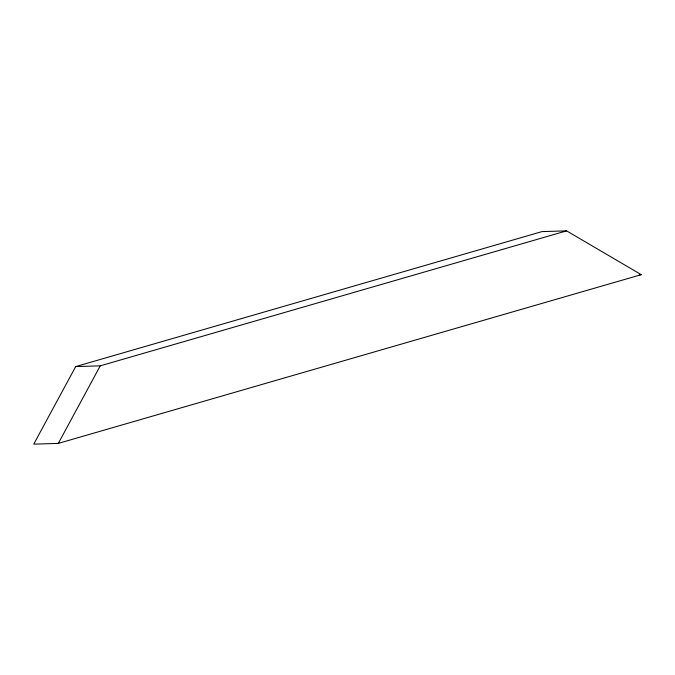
<?xml version="1.0" encoding="UTF-8"?>
<svg xmlns="http://www.w3.org/2000/svg" width="675" height="675" viewBox="0 0 675 675"><rect width="100%" height="100%" fill="white"/><g stroke="black" fill="none" stroke-linecap="round" stroke-linejoin="round"><path stroke-width="1.01" d="M75.684 366.584L33.75 444.142L58.312 443.399L641.25 274.666L566.595 230.858L542.033 231.601L75.684 366.584L100.246 365.842L566.595 230.858M58.312 443.399L100.246 365.842M639.2 274.733L641.25 274.666"/></g></svg>
